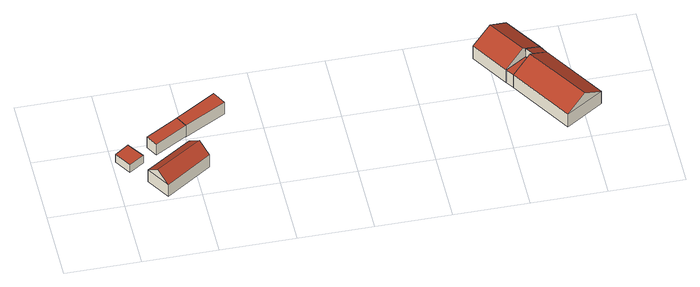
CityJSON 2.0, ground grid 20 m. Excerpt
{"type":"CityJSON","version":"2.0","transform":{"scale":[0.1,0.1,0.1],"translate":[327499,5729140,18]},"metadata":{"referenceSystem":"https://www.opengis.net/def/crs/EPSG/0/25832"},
"CityObjects":{
"building1":{"type":"Building","attributes":{"Geometrietyp2DReferenz":"3000","Gemeindeschluessel":"05170048","function":"51009_1611","roofType":"1000","measuredHeight":2.73},"geometry":[{"type":"Solid","lod":"2","boundaries":[[[[0,1,2,3]],[[4,5,1,0]],[[6,7,5,4]],[[3,2,7,6]],[[4,0,3,6]],[[1,5,7,2]]]],"semantics":{"surfaces":[{"type":"WallSurface"},{"type":"RoofSurface"},{"type":"GroundSurface"}],"values":[[0,0,0,0,1,2]]}}]},
"building2":{"type":"Building","attributes":{"Geometrietyp2DReferenz":"3000","Gemeindeschluessel":"05170048","function":"31001_1010","roofType":"3100","measuredHeight":6.86},"address":[{"country":"Germany","locality":"Wesel","thoroughfareNumber":"59","thoroughfareName":"Feldwicker Weg"}],"geometry":[{"type":"Solid","lod":"2","boundaries":[[[[8,9,10,11]],[[12,13,9,8]],[[14,15,13,12]],[[11,10,15,14]],[[8,16,12]],[[14,17,11]],[[11,17,16,8]],[[12,16,17,14]],[[9,13,15,10]]]],"semantics":{"surfaces":[{"type":"WallSurface"},{"type":"RoofSurface"},{"type":"GroundSurface"}],"values":[[0,0,0,0,0,0,1,1,2]]}}]},
"building3":{"type":"Building","attributes":{"Geometrietyp2DReferenz":"3000","Gemeindeschluessel":"05170048","function":"31001_2723","roofType":"1000","measuredHeight":3.7},"address":[{"country":"Germany","locality":"Wesel","thoroughfareNumber":"59","thoroughfareName":"Feldwicker Weg"}],"geometry":[{"type":"Solid","lod":"2","boundaries":[[[[18,19,20,21]],[[22,23,19,18]],[[24,25,23,22]],[[21,20,25,24]],[[22,18,21,24]],[[19,23,25,20]]]],"semantics":{"surfaces":[{"type":"WallSurface"},{"type":"RoofSurface"},{"type":"GroundSurface"}],"values":[[0,0,0,0,1,2]]}}]},
"building4":{"type":"Building","attributes":{"Geometrietyp2DReferenz":"3000","Gemeindeschluessel":"05170048","function":"31001_2723","roofType":"1000","measuredHeight":4.07},"address":[{"country":"Germany","locality":"Wesel","thoroughfareNumber":"59","thoroughfareName":"Feldwicker Weg"}],"geometry":[{"type":"Solid","lod":"2","boundaries":[[[[26,27,28,29]],[[21,30,27,26]],[[24,31,30,21]],[[29,28,31,24]],[[21,26,29,24]],[[27,30,31,28]]]],"semantics":{"surfaces":[{"type":"WallSurface"},{"type":"RoofSurface"},{"type":"GroundSurface"}],"values":[[0,0,0,0,1,2]]}}]},
"building5":{"type":"Building","attributes":{"Gemeindeschluessel":"05170048","Geometrietyp2DReferenz":"3000","function":"31001_3062"},"address":[{"country":"Germany","locality":"Wesel","thoroughfareNumber":"60","thoroughfareName":"Feldwicker Weg"}],"children":["building5-1","building5-2","building5-3"]},
"building5-1":{"type":"BuildingPart","attributes":{"roofType":"3100","measuredHeight":7.85},"parents":["building5"],"geometry":[{"type":"MultiSurface","lod":"2","boundaries":[[[32,33,34,35]],[[36,37,33,32]],[[38,39,37,36]],[[32,40,36]],[[38,41,35]],[[35,41,40,32]],[[36,40,41,38]],[[33,37,39,34]],[[42,35,34,43]],[[42,43,39,38]]],"semantics":{"surfaces":[{"type":"WallSurface"},{"type":"RoofSurface"},{"type":"GroundSurface"},{"type":"ClosureSurface"}],"values":[0,0,0,0,0,1,1,2,0,3]}}]},
"building5-2":{"type":"BuildingPart","attributes":{"roofType":"3100","measuredHeight":7.83},"parents":["building5"],"geometry":[{"type":"MultiSurface","lod":"2","boundaries":[[[44,45,46,47]],[[48,49,45,44]],[[50,51,49,48]],[[44,52,48]],[[50,53,47]],[[47,53,52,44]],[[48,52,53,50]],[[45,49,51,46]],[[50,54,55,51]],[[54,47,46,55]]],"semantics":{"surfaces":[{"type":"WallSurface"},{"type":"RoofSurface"},{"type":"GroundSurface"},{"type":"ClosureSurface"}],"values":[0,0,0,0,0,1,1,2,0,3]}}]},
"building5-3":{"type":"BuildingPart","attributes":{"roofType":"1000","measuredHeight":4.46},"parents":["building5"],"geometry":[{"type":"Solid","lod":"2","boundaries":[[[[47,46,39,38]],[[42,43,55,54]],[[54,47,38,42]],[[46,55,43,39]],[[47,54,55,46]],[[38,39,43,42]]]],"semantics":{"surfaces":[{"type":"WallSurface"},{"type":"RoofSurface"},{"type":"GroundSurface"},{"type":"ClosureSurface"}],"values":[[0,0,1,2,3,3]]}}]},
"building6":{"type":"Building","attributes":{"Geometrietyp2DReferenz":"3000","Gemeindeschluessel":"05170048","function":"51009_1610","roofType":"2100","measuredHeight":6.9},"geometry":[{"type":"Solid","lod":"2","boundaries":[[[[50,56,57,58]],[[35,59,56,50]],[[60,61,59,35]],[[58,57,61,60]],[[35,50,58,60]],[[56,59,61,57]]]],"semantics":{"surfaces":[{"type":"WallSurface"},{"type":"RoofSurface"},{"type":"GroundSurface"}],"values":[[0,0,0,0,1,2]]}}]}
},
"vertices":[
[76,135,40],[76,135,13],[45,180,13],[45,180,40],[35,109,40],[35,109,13],[8,154,40],[8,154,13],
[112,2,59],[112,2,18],[235,83,18],[235,83,59],[72,64,59],[72,64,18],[195,144,59],[195,144,18],[92,33,87],[215,113,87],
[115,159,48],[115,159,10],[201,209,10],[201,209,48],[97,190,48],[97,190,10],[184,241,48],[184,241,10],
[313,270,48],[313,270,7],[293,307,7],[293,307,48],[201,209,7],[184,241,7],
[1245,98,61],[1245,98,17],[1140,264,17],[1140,264,61],[1146,35,61],[1146,35,17],[1041,201,61],[1041,201,17],[1196,67,95],[1090,232,95],[1098,237,61],[1098,237,17],
[963,323,61],[963,323,17],[1027,222,17],[1027,222,61],[1062,386,61],[1062,386,17],[1127,285,61],[1127,285,17],[1013,354,95],[1077,254,95],[1084,258,61],[1084,258,17],
[1127,285,21],[1084,258,21],[1084,258,90],[1140,264,21],[1098,237,90],[1098,237,21]
]}
